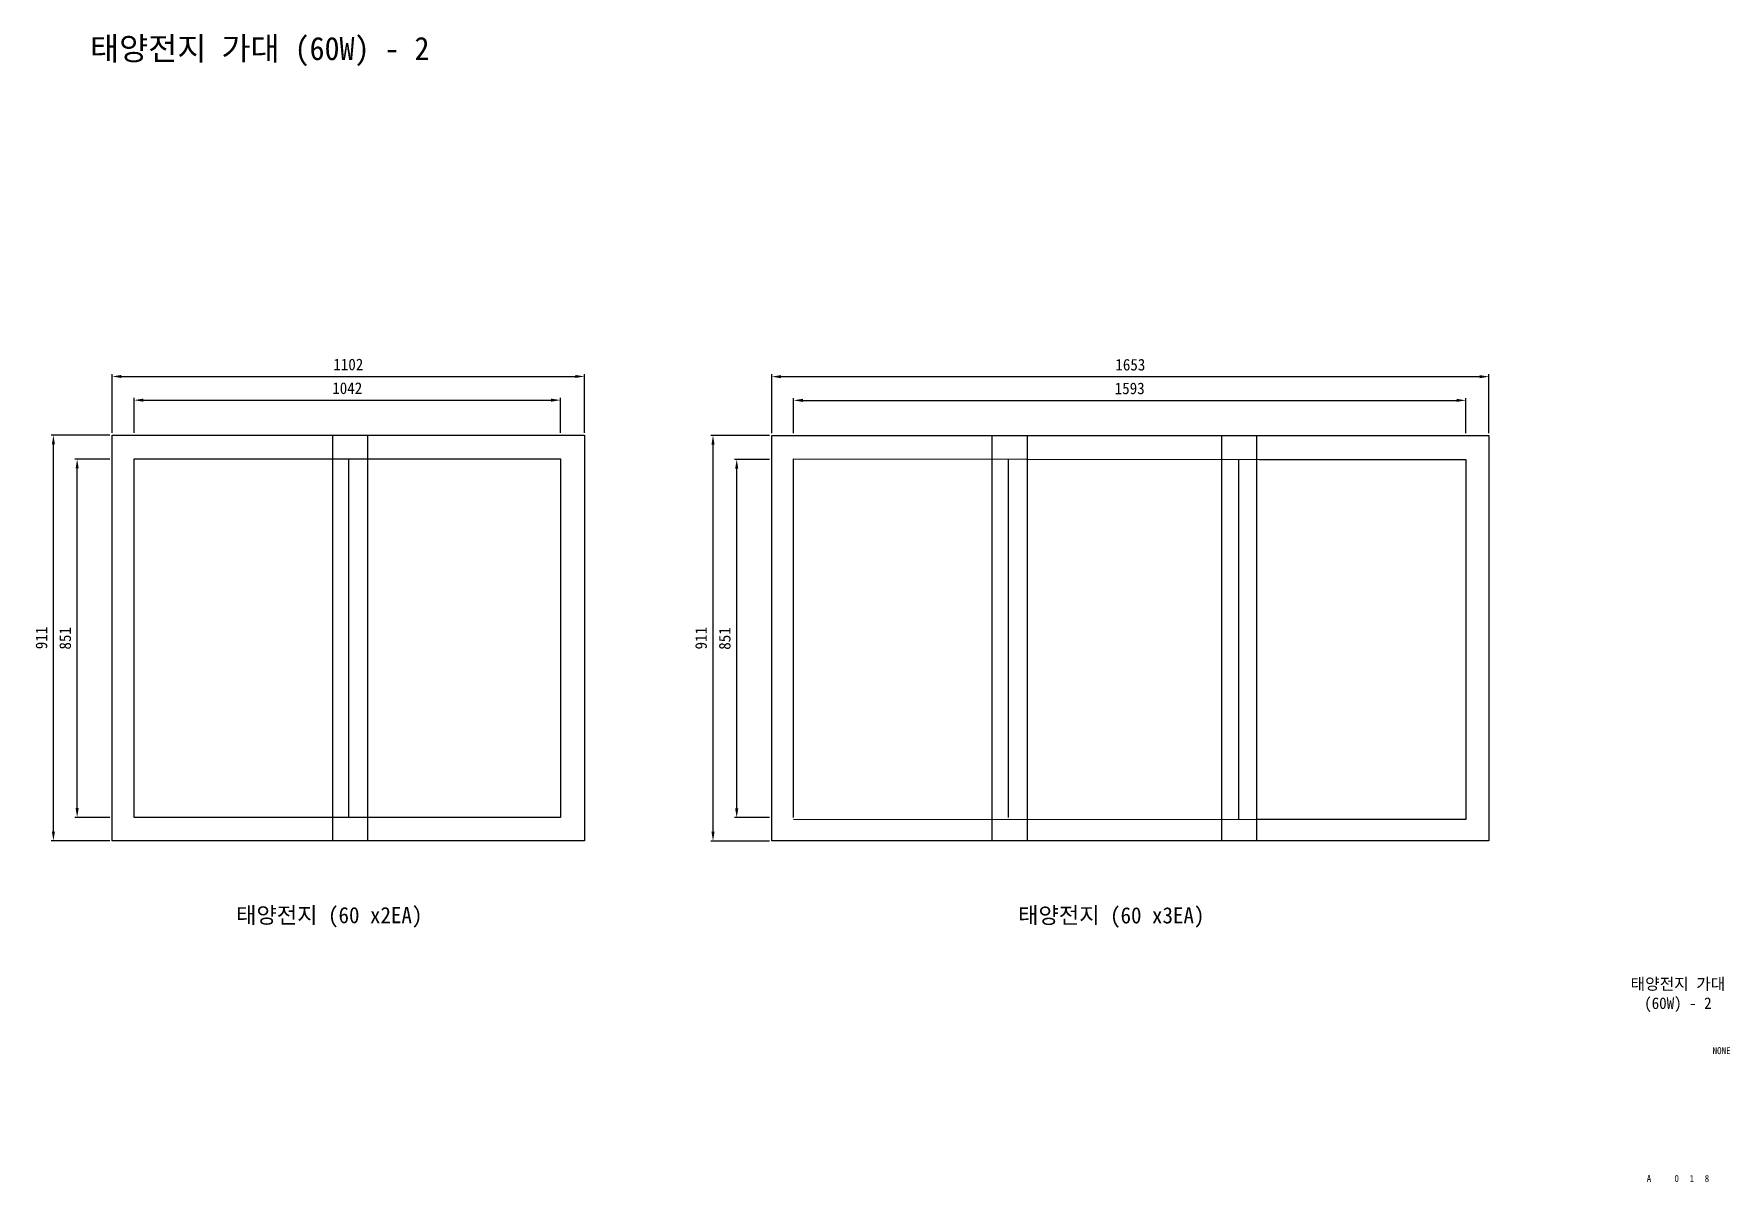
# Model space of a CAD drawing. Header units: millimetres. Extents: x 35 to 401, y 14 to 261.
import ezdxf
from ezdxf.enums import TextEntityAlignment as Align

# ---------------------------------------------------------------- set-up
doc = ezdxf.new("R2010")
doc.units = ezdxf.units.MM
doc.layers.get('0').update_dxf_attribs({"linetype": 'CONTINUOUS'})
doc.layers.get('DEFPOINTS').update_dxf_attribs({"linetype": 'CONTINUOUS'})
doc.layers.add('LINE', color=7, linetype='CONTINUOUS')
doc.layers.add('txt', color=7, linetype='CONTINUOUS')
doc.styles.add('style', font='')
doc.styles.add('style1', font='')
doc.styles.get('style').set_extended_font_data('GulimChe')
doc.styles.get('style1').set_extended_font_data('GulimChe')
doc.dimstyles.get("Standard").update_dxf_attribs({"dimtxt": 2.5, "dimasz": 2, "dimexe": 0.5, "dimexo": 0.5, "dimgap": 1, "dimtad": 0, "dimdec": 4, "dimlfac": 100, "dimdsep": 46, "dimlunit": 6, "dimtxsty": 'style1', "dimcen": 2.5, "dimclrd": 256, "dimclre": 256, "dimclrt": 256, "dimadec": 0, "dimazin": 0, "dimtfac": 1, "dimtdec": 4, "dimtix": 1, "dimtmove": 0, "dimatfit": 3, "dimfxl": 1, "dimtvp": 1, "dimtolj": 1, "dimtzin": 0, "dimlwd": -1, "dimlwe": -1, "dimarcsym": 0})

# ---------------------------------------------------------------- blocks, each defined once
blk = doc.blocks.new('*D1')
at = {"layer": 'DEFPOINTS', "color": 0}
for p in [(148.86, 182.18), (56.91, 174.62), (148.86, 174.62)]:
    blk.add_point(p, dxfattribs=at)
at = {"layer": 'txt'}
for p, q in [((56.91, 175.12), (56.91, 182.68)), ((58.91, 182.18), (146.86, 182.18)), ((148.86, 175.12), (148.86, 182.68))]:
    blk.add_line(p, q, dxfattribs=at)
for points in [[(58.91, 182.51), (58.91, 181.84), (56.91, 182.18)], [(146.86, 182.51), (146.86, 181.84), (148.86, 182.18)]]:
    blk.add_solid(points, dxfattribs=at)
at = {"layer": 'txt', "insert": (102.89, 184.74), "char_height": 2.5, "attachment_point": 5, "style": 'style1'}
blk.add_mtext('\\A1;1042', dxfattribs=at)
blk = doc.blocks.new('*D2')
at = {"layer": 'DEFPOINTS', "color": 0}
for p in [(154.04, 187.29), (52.2, 174.62), (154.04, 174.62)]:
    blk.add_point(p, dxfattribs=at)
at = {"layer": 'txt'}
for p, q in [((52.2, 175.12), (52.2, 187.79)), ((54.2, 187.29), (152.04, 187.29)), ((154.04, 175.12), (154.04, 187.79))]:
    blk.add_line(p, q, dxfattribs=at)
for points in [[(54.2, 187.62), (54.2, 186.96), (52.2, 187.29)], [(152.04, 187.62), (152.04, 186.96), (154.04, 187.29)]]:
    blk.add_solid(points, dxfattribs=at)
at = {"layer": 'txt', "insert": (103.12, 189.86), "char_height": 2.5, "attachment_point": 5, "style": 'style1'}
blk.add_mtext('\\A1;1102', dxfattribs=at)
blk = doc.blocks.new('*D4')
at = {"layer": 'DEFPOINTS', "color": 0}
for p in [(349.08, 187.25), (194.42, 174.58), (349.08, 174.58)]:
    blk.add_point(p, dxfattribs=at)
at = {"layer": 'txt'}
for p, q in [((194.42, 175.08), (194.42, 187.75)), ((196.42, 187.25), (347.08, 187.25)), ((349.08, 175.08), (349.08, 187.75))]:
    blk.add_line(p, q, dxfattribs=at)
for points in [[(196.42, 187.58), (196.42, 186.91), (194.42, 187.25)], [(347.08, 187.58), (347.08, 186.91), (349.08, 187.25)]]:
    blk.add_solid(points, dxfattribs=at)
at = {"layer": 'txt', "insert": (271.75, 189.81), "char_height": 2.5, "attachment_point": 5, "style": 'style1'}
blk.add_mtext('\\A1;1653', dxfattribs=at)
blk = doc.blocks.new('*D3')
at = {"layer": 'DEFPOINTS', "color": 0}
for p in [(344.08, 182.13), (199.13, 174.58), (344.08, 174.58)]:
    blk.add_point(p, dxfattribs=at)
at = {"layer": 'txt'}
for p, q in [((199.13, 175.08), (199.13, 182.63)), ((201.13, 182.13), (342.08, 182.13)), ((344.08, 175.08), (344.08, 182.63))]:
    blk.add_line(p, q, dxfattribs=at)
for points in [[(201.13, 182.47), (201.13, 181.8), (199.13, 182.13)], [(342.08, 182.47), (342.08, 181.8), (344.08, 182.13)]]:
    blk.add_solid(points, dxfattribs=at)
at = {"layer": 'txt', "insert": (271.61, 184.7), "char_height": 2.5, "attachment_point": 5, "style": 'style1'}
blk.add_mtext('\\A1;1593', dxfattribs=at)
blk = doc.blocks.new('*D6')
at = {"layer": 'DEFPOINTS', "color": 0}
for p in [(39.53, 174.62), (52.2, 174.62), (52.2, 87.13)]:
    blk.add_point(p, dxfattribs=at)
at = {"layer": 'txt'}
for p, q in [((51.7, 174.62), (39.03, 174.62)), ((39.53, 89.13), (39.53, 172.62)), ((51.7, 87.13), (39.03, 87.13))]:
    blk.add_line(p, q, dxfattribs=at)
for points in [[(39.2, 172.62), (39.87, 172.62), (39.53, 174.62)], [(39.2, 89.13), (39.87, 89.13), (39.53, 87.13)]]:
    blk.add_solid(points, dxfattribs=at)
at = {"layer": 'txt', "insert": (36.97, 130.87), "char_height": 2.5, "attachment_point": 5, "rotation": 90, "style": 'style1'}
blk.add_mtext('\\A1;911', dxfattribs=at)
blk = doc.blocks.new('*D5')
at = {"layer": 'DEFPOINTS', "color": 0}
for p in [(44.64, 169.44), (52.2, 169.44), (52.2, 92.17)]:
    blk.add_point(p, dxfattribs=at)
at = {"layer": 'txt'}
for p, q in [((51.7, 169.44), (44.14, 169.44)), ((44.64, 94.17), (44.64, 167.44)), ((51.7, 92.17), (44.14, 92.17))]:
    blk.add_line(p, q, dxfattribs=at)
for points in [[(44.31, 167.44), (44.98, 167.44), (44.64, 169.44)], [(44.31, 94.17), (44.98, 94.17), (44.64, 92.17)]]:
    blk.add_solid(points, dxfattribs=at)
at = {"layer": 'txt', "insert": (42.08, 130.8), "char_height": 2.5, "attachment_point": 5, "rotation": 90, "style": 'style1'}
blk.add_mtext('\\A1;851', dxfattribs=at)
blk = doc.blocks.new('*D7')
at = {"layer": 'DEFPOINTS', "color": 0}
for p in [(181.76, 174.58), (194.42, 174.58), (194.42, 87.08)]:
    blk.add_point(p, dxfattribs=at)
at = {"layer": 'txt'}
for p, q in [((193.92, 174.58), (181.26, 174.58)), ((181.76, 89.08), (181.76, 172.58)), ((193.92, 87.08), (181.26, 87.08))]:
    blk.add_line(p, q, dxfattribs=at)
for points in [[(181.42, 172.58), (182.09, 172.58), (181.76, 174.58)], [(181.42, 89.08), (182.09, 89.08), (181.76, 87.08)]]:
    blk.add_solid(points, dxfattribs=at)
at = {"layer": 'txt', "insert": (179.19, 130.83), "char_height": 2.5, "attachment_point": 5, "rotation": 90, "style": 'style1'}
blk.add_mtext('\\A1;911', dxfattribs=at)
blk = doc.blocks.new('*D8')
at = {"layer": 'DEFPOINTS', "color": 0}
for p in [(186.87, 169.4), (194.42, 169.4), (194.42, 92.12)]:
    blk.add_point(p, dxfattribs=at)
at = {"layer": 'txt'}
for p, q in [((193.92, 169.4), (186.37, 169.4)), ((186.87, 94.12), (186.87, 167.4)), ((193.92, 92.12), (186.37, 92.12))]:
    blk.add_line(p, q, dxfattribs=at)
for points in [[(186.53, 167.4), (187.2, 167.4), (186.87, 169.4)], [(186.53, 94.12), (187.2, 94.12), (186.87, 92.12)]]:
    blk.add_solid(points, dxfattribs=at)
at = {"layer": 'txt', "insert": (184.3, 130.76), "char_height": 2.5, "attachment_point": 5, "rotation": 90, "style": 'style1'}
blk.add_mtext('\\A1;851', dxfattribs=at)

msp = doc.modelspace()

# ---------------------------------------------------------------- linework, layer by layer
at = {"layer": 'LINE', "ltscale": 0.5}
for p, q in [((52.2025953, 87.1276826), (52.2025953, 174.6207242)), ((52.2025953, 174.6207242), (154.0434388, 174.6207242)), ((99.6929928, 174.6207242), (99.6929928, 87.1276826)), ((107.2719711, 174.6207242), (107.2719711, 87.1276826)), ((154.0434388, 174.6207242), (154.0434388, 87.1276826)), ((194.4246973, 174.5768515), (349.0808894, 174.5768515)), ((194.4246973, 87.0838099), (194.4246973, 174.5768515)), ((241.9150948, 174.5768515), (241.9150948, 87.0838099)), ((249.4940732, 174.5768515), (249.4940732, 87.0838099)), ((291.4367097, 174.5768515), (291.4367097, 87.0838099)), ((298.98176, 174.5768515), (298.98176, 87.0838099)), ((349.0808894, 174.5768515), (349.0808894, 87.0838099)), ((295.0583336, 169.3944753), (295.0583336, 91.7500224)), ((154.0434388, 87.1276826), (52.2025953, 87.1276826)), ((349.0808894, 87.0838099), (194.4246973, 87.0838099))]:
    msp.add_line(p, q, dxfattribs=at)
at = {"layer": 'LINE'}
for p, q in [((56.9087966, 169.5328179), (103.1878269, 169.5328179)), ((56.9087966, 92.1654288), (56.9087966, 169.5328179)), ((102.5828719, 169.5328179), (148.8619023, 169.5328179)), ((103.1878269, 169.5328179), (103.1878269, 92.1654288)), ((148.8619023, 169.5328179), (148.8619023, 92.1654288)), ((199.1308986, 169.4889453), (299.6204407, 169.3858991)), ((199.1308986, 92.1215561), (199.1308986, 169.4889453)), ((245.409929, 169.4889453), (245.409929, 92.1215561)), ((299.6204407, 169.3858991), (344.084607, 169.3858991)), ((344.084607, 169.3858991), (344.084607, 91.7162938)), ((103.1878269, 92.1654288), (56.9087966, 92.1654288)), ((148.8619023, 92.1654288), (102.5828719, 92.1654288)), ((199.1308986, 91.8276285), (299.6204407, 91.7245823)), ((344.084607, 91.7162938), (298.98176, 91.7162938))]:
    msp.add_line(p, q, dxfattribs=at)

# ---------------------------------------------------------------- texts
at = {"style": 'style'}
for s, height, p in [('NONE', 1.49999995, (399.2351081, 41.8551844)), ('A', 1.4999999, (383.5821834, 14.2782363)), ('0', 1.4999999, (389.5621763, 14.2782363)), ('1', 1.4999999, (392.8239907, 14.2782363)), ('8', 1.4999999, (396.085805, 14.2782363))]:
    msp.add_text(s, height=height, dxfattribs=at).set_placement(p, align=Align.MIDDLE_CENTER)
at = {"insert": (389.821405, 53.8462636), "char_height": 2.5, "width": 34.792686198, "attachment_point": 5, "style": 'style'}
msp.add_mtext('태양전지 가대 \\P(60W) - 2', dxfattribs=at)
at = {"layer": 'txt', "style": 'style1'}
for s, height, p in [('태양전지 가대 (60W) - 2', 5, (47.4241861, 255.5429948)), ('태양전지 (60 x2EA)', 3.5, (78.9136223, 69.3463091)), ('태양전지 (60 x3EA)', 3.5, (247.5433986, 69.3024364))]:
    msp.add_text(s, height=height, dxfattribs=at).set_placement(p)

# ---------------------------------------------------------------- dimensions: what is measured, and where the dimension line sits
at = {"layer": 'txt', "color": 0}
for base, p1, p2, text, picture, middle in [((154.0434388, 187.2892085), (52.2025953, 174.6207242), (154.0434388, 174.6207242), '1102', '*D2', (103.123017, 189.8556978)), ((349.0808894, 187.2453358), (194.4246973, 174.5768515), (349.0808894, 174.5768515), '1653', '*D4', (271.7527933, 189.8118251)), ((148.8619023, 182.1783307), (56.9087966, 174.6207242), (148.8619023, 174.6207242), '1042', '*D1', (102.8853494, 184.7448201)), ((344.084607, 182.134458), (199.1308986, 174.5768515), (344.084607, 174.5768515), '1593', '*D3', (271.6077528, 184.7009474))]:
    dim = msp.add_linear_dim(base=base, p1=p1, p2=p2, text=text, dimstyle='STANDARD', dxfattribs=at)
    dim.commit()
    dim.dimension.update_dxf_attribs({"geometry": picture, "text_midpoint": middle})
for base, p1, p2, text, picture, middle in [((39.534111, 174.6207242), (52.2025953, 87.1276826), (52.2025953, 174.6207242), '911', '*D6', (36.9676216, 130.8742034)), ((181.7562131, 174.5768515), (194.4246973, 87.0838099), (194.4246973, 174.5768515), '911', '*D7', (179.1897237, 130.8303307)), ((44.6449888, 169.4391877), (52.2025953, 92.1654288), (52.2025953, 169.4391877), '851', '*D5', (42.0784994, 130.8023083)), ((186.8670908, 169.395315), (194.4246973, 92.1215561), (194.4246973, 169.395315), '851', '*D8', (184.3006015, 130.7584356))]:
    dim = msp.add_linear_dim(base=base, p1=p1, p2=p2, angle=90, text=text, dimstyle='STANDARD', dxfattribs=at)
    dim.commit()
    dim.dimension.update_dxf_attribs({"geometry": picture, "text_midpoint": middle})

doc.saveas('drawing.dxf')
